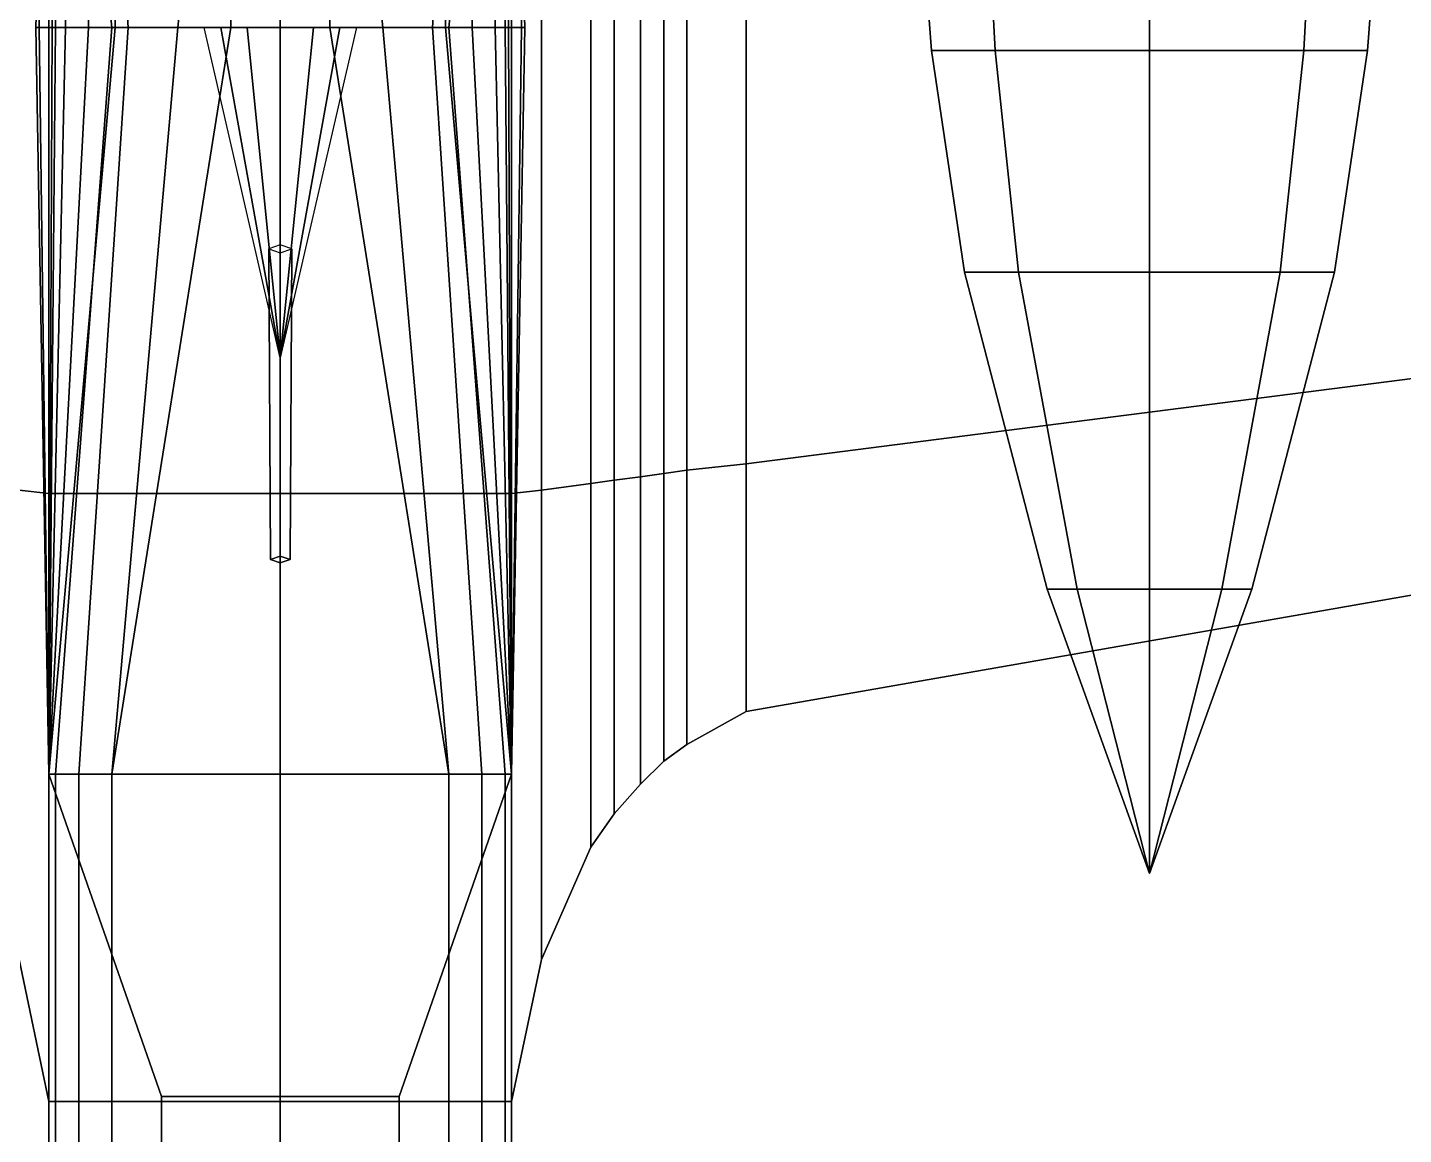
# Model space of a CAD drawing. Header units: millimetres. Extents: x -10.5 to 10.5, y -7.9 to 18.1.
# Drawn here: x -0.765 to 3.399, y -0.42 to 2.93 of the extents above; entities that cross this region are included whole.
import ezdxf

# ---------------------------------------------------------------- set-up
doc = ezdxf.new("R2010")
doc.units = ezdxf.units.MM
doc.layers.add('wing1', color=1, linetype='Continuous')
doc.layers.add('wing2', color=5, linetype='Continuous')

msp = doc.modelspace()

# ---------------------------------------------------------------- linework, layer by layer
for points in [[(-0.7000000000000025, 4.200000000000003, 0.7700000000000005), (-0.7200000000000056, 4.200000000000003, -0.4699999999999998), (-0.7299999999999967, 2.930000000000003, -0.4800000000000004), (-0.7399999999999982, 2.930000000000003, 1.079999999999999)], [(-0.690000000000001, 4.200000000000003, 0.8500000000000005), (-0.7000000000000025, 4.200000000000003, 0.7700000000000005), (-0.7399999999999982, 2.930000000000003, 1.079999999999999), (-0.689999999999994, 2.930000000000003, 1.249999999999999)], [(-0.7200000000000056, 4.200000000000003, -0.4699999999999998), (-0.6800000000000029, 4.200000000000003, -0.6399999999999997), (-0.6799999999999959, 2.930000000000003, -0.6500000000000012), (-0.7299999999999967, 2.930000000000003, -0.4800000000000004)], [(-0.6400000000000038, 4.200000000000003, 1.000000000000001), (-0.690000000000001, 4.200000000000003, 0.8500000000000005), (-0.689999999999994, 2.930000000000003, 1.249999999999999), (-0.5099999999999978, 2.930000000000003, 1.419999999999999)], [(-0.6800000000000029, 4.200000000000003, -0.6399999999999997), (-0.6500000000000018, 4.200000000000003, -0.6999999999999993), (-0.6499999999999948, 2.930000000000003, -0.7100000000000009), (-0.6799999999999959, 2.930000000000003, -0.6500000000000012)], [(-0.6500000000000018, 4.200000000000003, -0.6999999999999993), (-0.5800000000000015, 4.200000000000003, -0.7599999999999998), (-0.5799999999999945, 2.930000000000003, -0.7700000000000014), (-0.6499999999999948, 2.930000000000003, -0.7100000000000009)], [(-0.5400000000000024, 4.200000000000003, 1.13), (-0.6400000000000038, 4.200000000000003, 1.000000000000001), (-0.5099999999999978, 2.930000000000003, 1.419999999999999), (-0.4599999999999971, 2.930000000000003, 1.52)], [(-0.5800000000000015, 4.200000000000003, -0.7599999999999998), (-0.5000000000000032, 4.200000000000003, -0.7899999999999991), (-0.4999999999999962, 2.930000000000003, -0.8000000000000007), (-0.5799999999999945, 2.930000000000003, -0.7700000000000014)], [(-0.1800000000000029, 4.200000000000003, 1.350000000000001), (-0.5400000000000024, 4.200000000000003, 1.13), (-0.4599999999999971, 2.930000000000003, 1.52), (-0.3099999999999985, 2.930000000000003, 1.659999999999999)], [(-0.5000000000000032, 4.200000000000003, -0.7899999999999991), (0.5000000000000039, 4.200000000000003, -0.7899999999999991), (0.5000000000000038, 2.930000000000003, -0.8000000000000007), (-0.4999999999999962, 2.930000000000003, -0.8000000000000007)], [(-0.1300000000000022, 4.200000000000003, 1.37), (-0.1800000000000029, 4.200000000000003, 1.350000000000001), (-0.3099999999999985, 2.930000000000003, 1.659999999999999), (-0.1499999999999983, 2.930000000000003, 1.73)], [(3.920095584947214e-15, 4.200000000000003, 1.37), (-0.1300000000000022, 4.200000000000003, 1.37), (-0.1499999999999983, 2.930000000000003, 1.73), (3.797634949564976e-15, 2.930000000000003, 1.739999999999999)], [(3.797634949564976e-15, 2.930000000000003, 1.739999999999999), (0.1500000000000059, 2.930000000000003, 1.73), (0.1300000000000029, 4.200000000000003, 1.37), (3.920095584947214e-15, 4.200000000000003, 1.37)], [(0.1500000000000059, 2.930000000000003, 1.73), (0.310000000000006, 2.930000000000003, 1.659999999999999), (0.1800000000000037, 4.200000000000003, 1.350000000000001), (0.1300000000000029, 4.200000000000003, 1.37)], [(0.310000000000006, 2.930000000000003, 1.659999999999999), (0.4600000000000046, 2.930000000000003, 1.52), (0.540000000000003, 4.200000000000003, 1.13), (0.1800000000000037, 4.200000000000003, 1.350000000000001)], [(0.4600000000000046, 2.930000000000003, 1.52), (0.5100000000000053, 2.930000000000003, 1.419999999999999), (0.6400000000000045, 4.200000000000003, 1.000000000000001), (0.540000000000003, 4.200000000000003, 1.13)], [(0.5800000000000021, 2.930000000000003, -0.7700000000000014), (0.5000000000000038, 2.930000000000003, -0.8000000000000007), (0.5000000000000039, 4.200000000000003, -0.7899999999999991), (0.5800000000000022, 4.200000000000003, -0.7599999999999998)], [(0.5100000000000053, 2.930000000000003, 1.419999999999999), (0.6900000000000015, 2.930000000000003, 1.249999999999999), (0.6900000000000016, 4.200000000000003, 0.8500000000000005), (0.6400000000000045, 4.200000000000003, 1.000000000000001)], [(0.6500000000000024, 2.930000000000003, -0.7100000000000009), (0.5800000000000021, 2.930000000000003, -0.7700000000000014), (0.5800000000000022, 4.200000000000003, -0.7599999999999998), (0.6500000000000025, 4.200000000000003, -0.6999999999999993)], [(0.6800000000000035, 2.930000000000003, -0.6500000000000012), (0.6500000000000024, 2.930000000000003, -0.7100000000000009), (0.6500000000000025, 4.200000000000003, -0.6999999999999993), (0.6800000000000036, 4.200000000000003, -0.6399999999999997)], [(0.7300000000000042, 2.930000000000003, -0.4800000000000013), (0.6800000000000035, 2.930000000000003, -0.6500000000000012), (0.6800000000000036, 4.200000000000003, -0.6399999999999997), (0.7200000000000063, 4.200000000000003, -0.4699999999999998)], [(0.6900000000000015, 2.930000000000003, 1.249999999999999), (0.7400000000000058, 2.930000000000003, 1.079999999999999), (0.7000000000000032, 4.200000000000003, 0.7700000000000005), (0.6900000000000016, 4.200000000000003, 0.8500000000000005)], [(0.7400000000000058, 2.930000000000003, 1.079999999999999), (0.7300000000000042, 2.930000000000003, -0.4800000000000013), (0.7200000000000063, 4.200000000000003, -0.4699999999999998), (0.7000000000000032, 4.200000000000003, 0.7700000000000005)], [(-0.7399999999999982, 2.930000000000003, 1.079999999999999), (-0.7299999999999967, 2.930000000000003, -0.4800000000000004), (-0.7000000000000027, 0.6700000000000035, -0.7600000000000007), (-0.7000000000000027, 0.6700000000000035, 1.13)], [(-0.689999999999994, 2.930000000000003, 1.249999999999999), (-0.7399999999999982, 2.930000000000003, 1.079999999999999), (-0.7000000000000027, 0.6700000000000035, 1.13)], [(-0.7299999999999967, 2.930000000000003, -0.4800000000000004), (-0.6799999999999959, 2.930000000000003, -0.6500000000000012), (-0.7000000000000027, 0.6700000000000035, -0.7600000000000007)], [(-0.5099999999999978, 2.930000000000003, 1.419999999999999), (-0.689999999999994, 2.930000000000003, 1.249999999999999), (-0.7000000000000027, 0.6700000000000035, 1.13), (-0.6799999999999996, 0.6700000000000035, 1.239999999999999)], [(-0.6799999999999959, 2.930000000000003, -0.6500000000000012), (-0.6499999999999948, 2.930000000000003, -0.7100000000000009), (-0.7000000000000027, 0.6700000000000035, -0.7600000000000007)], [(-0.5799999999999945, 2.930000000000003, -0.7700000000000014), (-0.4999999999999962, 2.930000000000003, -0.8000000000000007), (-0.7000000000000027, 0.6700000000000035, -0.7600000000000007)], [(-0.6499999999999948, 2.930000000000003, -0.7100000000000009), (-0.5799999999999945, 2.930000000000003, -0.7700000000000014), (-0.7000000000000027, 0.6700000000000035, -0.7600000000000007)], [(-0.4999999999999962, 2.930000000000003, -0.8000000000000007), (0.5000000000000038, 2.930000000000003, -0.8000000000000007), (0.700000000000003, 0.6700000000000035, -0.7600000000000007), (-0.7000000000000027, 0.6700000000000035, -0.7600000000000007)], [(-0.4599999999999971, 2.930000000000003, 1.52), (-0.5099999999999978, 2.930000000000003, 1.419999999999999), (-0.6799999999999996, 0.6700000000000035, 1.239999999999999), (-0.6099999999999993, 0.6700000000000035, 1.31)], [(-0.3099999999999985, 2.930000000000003, 1.659999999999999), (-0.4599999999999971, 2.930000000000003, 1.52), (-0.6099999999999993, 0.6700000000000035, 1.31), (-0.5099999999999979, 0.6700000000000035, 1.35)], [(3.797634949564976e-15, 2.930000000000003, 1.739999999999999), (-0.1499999999999983, 2.930000000000003, 1.73), (-0.5099999999999979, 0.6700000000000035, 1.35), (1.224606353822377e-16, 0.6700000000000035, 1.35)], [(-0.1499999999999983, 2.930000000000003, 1.73), (-0.3099999999999985, 2.930000000000003, 1.659999999999999), (-0.5099999999999979, 0.6700000000000035, 1.35)], [(-0.2299999999999966, 2.930000000000003, -0.8000000000000007), (-0.1799999999999959, 2.930000000000003, -0.9200000000000007), (3.691491556878645e-15, 1.930000000000003, -0.7800000000000002), (0, 1.930000000000003, -0.7800000000000002)], [(-0.1799999999999959, 2.930000000000003, -0.9200000000000007), (-0.09999999999999763, 2.930000000000003, -0.990000000000001), (3.677613769070831e-15, 1.930000000000003, -0.7800000000000002), (0, 1.930000000000003, -0.7800000000000002)], [(-0.09999999999999763, 2.930000000000003, -0.990000000000001), (3.797634949564976e-15, 2.930000000000003, -1.010000000000001), (3.675174314182739e-15, 1.930000000000003, -0.7800000000000002), (0, 1.930000000000003, -0.7800000000000002)], [(0, 1.930000000000003, -0.7800000000000002), (3.675174314182739e-15, 1.930000000000003, -0.7800000000000002), (3.797634949564976e-15, 2.930000000000003, -1.010000000000001), (0.1000000000000052, 2.930000000000003, -0.990000000000001)], [(0, 1.930000000000003, -0.7800000000000002), (3.677613769070831e-15, 1.930000000000003, -0.7800000000000002), (0.1000000000000052, 2.930000000000003, -0.990000000000001), (0.1800000000000035, 2.930000000000003, -0.9200000000000007)], [(0, 1.930000000000003, -0.7800000000000002), (3.691491556878645e-15, 1.930000000000003, -0.7800000000000002), (0.1800000000000035, 2.930000000000003, -0.9200000000000007), (0.2300000000000042, 2.930000000000003, -0.8000000000000007)], [(1.224606353822377e-16, 0.6700000000000035, 1.35), (0.5099999999999981, 0.6700000000000035, 1.35), (0.1500000000000059, 2.930000000000003, 1.73), (3.797634949564976e-15, 2.930000000000003, 1.739999999999999)], [(0.5099999999999981, 0.6700000000000035, 1.35), (0.5099999999999981, 0.6700000000000035, 1.35), (0.310000000000006, 2.930000000000003, 1.659999999999999), (0.1500000000000059, 2.930000000000003, 1.73)], [(0.5099999999999981, 0.6700000000000035, 1.35), (0.6099999999999995, 0.6700000000000035, 1.31), (0.4600000000000046, 2.930000000000003, 1.52), (0.310000000000006, 2.930000000000003, 1.659999999999999)], [(0.6099999999999995, 0.6700000000000035, 1.31), (0.6799999999999998, 0.6700000000000035, 1.239999999999999), (0.5100000000000053, 2.930000000000003, 1.419999999999999), (0.4600000000000046, 2.930000000000003, 1.52)], [(0.700000000000003, 0.6700000000000035, -0.7600000000000007), (0.700000000000003, 0.6700000000000035, -0.7600000000000007), (0.5000000000000038, 2.930000000000003, -0.8000000000000007), (0.5800000000000021, 2.930000000000003, -0.7700000000000014)], [(0.6799999999999998, 0.6700000000000035, 1.239999999999999), (0.700000000000003, 0.6700000000000035, 1.13), (0.6900000000000015, 2.930000000000003, 1.249999999999999), (0.5100000000000053, 2.930000000000003, 1.419999999999999)], [(0.700000000000003, 0.6700000000000035, -0.7600000000000007), (0.700000000000003, 0.6700000000000035, -0.7600000000000007), (0.5800000000000021, 2.930000000000003, -0.7700000000000014), (0.6500000000000024, 2.930000000000003, -0.7100000000000009)], [(0.700000000000003, 0.6700000000000035, -0.7600000000000007), (0.700000000000003, 0.6700000000000035, -0.7600000000000007), (0.6500000000000024, 2.930000000000003, -0.7100000000000009), (0.6800000000000035, 2.930000000000003, -0.6500000000000012)], [(0.700000000000003, 0.6700000000000035, -0.7600000000000007), (0.700000000000003, 0.6700000000000035, -0.7600000000000007), (0.6800000000000035, 2.930000000000003, -0.6500000000000012), (0.7300000000000042, 2.930000000000003, -0.4800000000000013)], [(0.700000000000003, 0.6700000000000035, 1.13), (0.700000000000003, 0.6700000000000035, 1.13), (0.7400000000000058, 2.930000000000003, 1.079999999999999), (0.6900000000000015, 2.930000000000003, 1.249999999999999)], [(0.700000000000003, 0.6700000000000035, 1.13), (0.700000000000003, 0.6700000000000035, -0.7600000000000007), (0.7300000000000042, 2.930000000000003, -0.4800000000000013), (0.7400000000000058, 2.930000000000003, 1.079999999999999)], [(-0.03, 1.320307379214091, 1.742020143325667), (-5.510728592200698e-18, 1.330567983513862, 1.770210921949245), (-6.429183357567481e-18, 2.271970705016399, 1.432889241727509), (-0.035, 2.26, 1.4)], [(1.836909530733566e-18, 1.310046774914321, 1.713829364702092), (-0.03, 1.320307379214091, 1.742020143325667), (-0.035, 2.26, 1.4), (2.143061119189161e-18, 2.248029294983601, 1.367110758272494)], [(-5.510728592200698e-18, 1.330567983513862, 1.770210921949245), (0.03, 1.320307379214091, 1.742020143325667), (0.035, 2.26, 1.4), (-6.429183357567481e-18, 2.271970705016399, 1.432889241727509)], [(0.03, 1.320307379214091, 1.742020143325667), (1.836909530733566e-18, 1.310046774914321, 1.713829364702092), (2.143061119189161e-18, 2.248029294983601, 1.367110758272494), (0.035, 2.26, 1.4)], [(0.03, 1.320307379214091, 1.742020143325667), (-6.938893903907228e-18, 1.330567983513862, 1.770210921949245), (-0.03, 1.320307379214091, 1.742020143325667), (1.836909530733566e-18, 1.310046774914321, 1.713829364702092)], [(-0.7000000000000027, 0.6700000000000035, -0.7600000000000007), (0.700000000000003, 0.6700000000000035, -0.7600000000000007), (0.3600000000000028, -0.3053846153846163, -0.6380769230769232), (-0.3600000000000103, -0.3053846153846163, -0.6380769230769232)], [(-0.7000000000000027, 0.6700000000000035, 1.13), (-0.7000000000000027, 0.6700000000000035, -0.7600000000000007), (-0.6999999999999993, -1.409999999999997, -0.5000000000000018), (-0.6999999999999993, -1.409999999999993, 1.049999999999999)], [(-0.6799999999999996, 0.6700000000000035, 1.239999999999999), (-0.7000000000000027, 0.6700000000000035, 1.13), (-0.6999999999999993, -1.409999999999993, 1.049999999999999), (-0.6800000000000033, -1.409999999999993, 1.159999999999998)], [(-0.7000000000000027, 0.6700000000000035, -0.7600000000000007), (-0.3600000000000103, -0.3053846153846163, -0.6380769230769232), (-0.3600000000000101, -1.41, -0.5000000000000009), (-0.6999999999999993, -1.409999999999997, -0.5000000000000018)], [(-0.6099999999999993, 0.6700000000000035, 1.31), (-0.6799999999999996, 0.6700000000000035, 1.239999999999999), (-0.6800000000000033, -1.409999999999993, 1.159999999999998), (-0.6099999999999959, -1.409999999999993, 1.229999999999999)], [(-0.5099999999999979, 0.6700000000000035, 1.35), (-0.6099999999999993, 0.6700000000000035, 1.31), (-0.6099999999999959, -1.409999999999993, 1.229999999999999), (-0.5100000000000016, -1.409999999999997, 1.269999999999999)], [(0.5099999999999981, 0.6700000000000035, 1.35), (-0.5099999999999979, 0.6700000000000035, 1.35), (-0.5100000000000016, -1.409999999999997, 1.269999999999999), (0.5100000000000087, -1.409999999999997, 1.269999999999999)], [(0.3600000000000028, -0.3053846153846163, -0.6380769230769232), (0.700000000000003, 0.6700000000000035, -0.7600000000000007), (0.7000000000000064, -1.409999999999997, -0.5000000000000018), (0.3600000000000028, -1.41, -0.5)], [(0.5100000000000087, -1.409999999999997, 1.269999999999999), (0.610000000000003, -1.409999999999997, 1.229999999999999), (0.6099999999999995, 0.6700000000000035, 1.31), (0.5099999999999981, 0.6700000000000035, 1.35)], [(0.610000000000003, -1.409999999999997, 1.229999999999999), (0.6800000000000104, -1.409999999999997, 1.159999999999998), (0.6799999999999998, 0.6700000000000035, 1.239999999999999), (0.6099999999999995, 0.6700000000000035, 1.31)], [(0.6800000000000104, -1.409999999999997, 1.159999999999998), (0.7000000000000064, -1.409999999999997, 1.049999999999999), (0.700000000000003, 0.6700000000000035, 1.13), (0.6799999999999998, 0.6700000000000035, 1.239999999999999)], [(0.7000000000000064, -1.409999999999997, 1.049999999999999), (0.7000000000000064, -1.409999999999997, -0.5000000000000018), (0.700000000000003, 0.6700000000000035, -0.7600000000000007), (0.700000000000003, 0.6700000000000035, 1.13)], [(0, 0.3300000000000001, 1.33), (0, 0.2400000000000002, 1.33), (0, 0.2400000000000002, 1.59), (0, 0.29, 1.59)], [(0, 0.29, 1.59), (0, 0.2400000000000002, 1.59), (0, 0.2400000000000002, 1.33), (0, 0.3300000000000001, 1.33)], [(0, 0.2400000000000002, 1.55), (0, -6.413036386449184, 2.329184441656209), (0, -6.384963396778918, 2.29710102489019), (0, 0.2400000000000002, 1.529999999999999)], [(0, 0.2400000000000002, 1.529999999999999), (0, -6.384963396778918, 2.29710102489019), (0, -6.413036386449184, 2.329184441656209), (0, 0.2400000000000002, 1.55)], [(-0.3600000000000103, -0.3053846153846163, -0.6380769230769232), (-0.3600000000000101, -0.5199999999999996, -0.9599999999999999), (-0.3600000000000103, -1.01, -0.9599999999999999), (-0.3600000000000103, -1.01, -0.5499999999999998)], [(-0.3600000000000103, -0.3053846153846163, -0.6380769230769232), (0.3600000000000028, -0.3053846153846163, -0.6380769230769232), (0.360000000000003, -0.5199999999999996, -0.9599999999999999), (-0.3600000000000101, -0.5199999999999996, -0.9599999999999999)], [(0.3600000000000028, -1.01, -0.5499999999999998), (0.3600000000000028, -1.01, -0.9599999999999999), (0.360000000000003, -0.5199999999999996, -0.9599999999999999), (0.3600000000000028, -0.3053846153846163, -0.6380769230769232)]]:
    msp.add_3dface(points)
at = {"layer": 'wing1'}
for points in [[(-0.7900000000000027, 4.23, 0.05999999999999783), (-0.7900000000000027, 1.53, 0.05999999999999783), (-0.6999999999999993, 1.52, 0.05999999999999783), (-0.6999999999999993, 4.23, 0.05999999999999783)], [(-0.6999999999999993, 1.52, -0.8200000000000012), (-0.7900000000000027, 1.53, -0.8200000000000012), (-0.7900000000000027, 4.23, -0.8200000000000012), (-0.6999999999999993, 4.23, -0.8200000000000012)], [(-0.6999999999999993, 4.23, 0.05999999999999783), (-0.6999999999999993, 1.52, 0.05999999999999783), (-3.552713678800501e-15, 1.52, 0.05999999999999783), (0, 4.23, 0.05999999999999783)], [(-3.552713678800501e-15, 1.52, -0.8200000000000012), (-0.6999999999999993, 1.52, -0.8200000000000012), (-0.6999999999999993, 4.23, -0.8200000000000012), (0, 4.23, -0.8200000000000012)], [(-0.6999999999999993, 1.52, 0.05999999999999783), (-0.7900000000000027, 1.53, 0.05999999999999783), (-0.7900000000000027, 0.1100000000000012, -0.3799999999999999), (-0.6999999999999993, -0.3200000000000003, -0.3799999999999999)], [(-0.6999999999999993, -0.3200000000000003, -0.3799999999999999), (-0.7900000000000027, 0.1100000000000012, -0.3799999999999999), (-0.7900000000000027, 1.53, -0.8200000000000012), (-0.6999999999999993, 1.52, -0.8200000000000012)], [(-3.552713678800501e-15, 1.52, 0.05999999999999783), (-0.6999999999999993, 1.52, 0.05999999999999783), (-0.6999999999999993, -0.3200000000000003, -0.3799999999999999), (-3.552713678800501e-15, -0.3200000000000003, -0.3799999999999999)], [(-3.552713678800501e-15, -0.3200000000000003, -0.3799999999999999), (-0.6999999999999993, -0.3200000000000003, -0.3799999999999999), (-0.6999999999999993, 1.52, -0.8200000000000012), (-3.552713678800501e-15, 1.52, -0.8200000000000012)]]:
    msp.add_3dface(points, dxfattribs=at)
at = {"layer": 'wing2'}
for points in [[(0, 1.52, -0.8200000000000012), (0.7000000000000028, 1.52, -0.8200000000000012), (0.7000000000000028, 4.23, -0.8200000000000012), (0, 4.23, -0.8200000000000012)], [(0.7000000000000028, 4.23, 0.05999999999999783), (0.7000000000000028, 1.52, 0.05999999999999783), (0, 1.52, 0.05999999999999783), (0, 4.23, 0.05999999999999783)], [(0.7000000000000028, 1.52, -0.8200000000000012), (0.7900000000000063, 1.53, -0.8200000000000012), (0.7900000000000063, 4.23, -0.8200000000000012), (0.7000000000000028, 4.23, -0.8200000000000012)], [(0.7900000000000063, 4.23, 0.05999999999999783), (0.7900000000000063, 1.53, 0.05999999999999783), (0.7000000000000028, 1.52, 0.05999999999999783), (0.7000000000000028, 4.23, 0.05999999999999783)], [(0.7900000000000063, 1.53, -0.8200000000000012), (0.9399999999999977, 1.55, -0.8100000000000032), (0.9399999999999977, 4.220000000000001, -0.8100000000000032), (0.7900000000000063, 4.23, -0.8200000000000012)], [(0.9399999999999977, 4.220000000000001, 0.05999999999999783), (0.9399999999999977, 1.55, 0.05999999999999783), (0.7900000000000063, 1.53, 0.05999999999999783), (0.7900000000000063, 4.23, 0.05999999999999783)], [(0.9399999999999977, 1.55, -0.8100000000000032), (1.010000000000005, 1.56, -0.8000000000000016), (1.010000000000005, 4.210000000000001, -0.8000000000000016), (0.9399999999999977, 4.220000000000001, -0.8100000000000032)], [(1.010000000000005, 4.210000000000001, 0.05999999999999783), (1.010000000000005, 1.56, 0.05999999999999783), (0.9399999999999977, 1.55, 0.05999999999999783), (0.9399999999999977, 4.220000000000001, 0.05999999999999783)], [(1.010000000000005, 1.56, -0.8000000000000016), (1.090000000000003, 1.57, -0.8000000000000016), (1.090000000000003, 4.210000000000001, -0.8000000000000016), (1.010000000000005, 4.210000000000001, -0.8000000000000016)], [(1.090000000000003, 4.210000000000001, 0.05999999999999783), (1.090000000000003, 1.57, 0.05999999999999783), (1.010000000000005, 1.56, 0.05999999999999783), (1.010000000000005, 4.210000000000001, 0.05999999999999783)], [(1.090000000000003, 1.57, -0.8000000000000016), (1.159999999999997, 1.58, -0.79), (1.159999999999997, 4.2, -0.79), (1.090000000000003, 4.210000000000001, -0.8000000000000016)], [(1.159999999999997, 4.2, 0.05999999999999783), (1.159999999999997, 1.58, 0.05999999999999783), (1.090000000000003, 1.57, 0.05999999999999783), (1.090000000000003, 4.210000000000001, 0.05999999999999783)], [(1.159999999999997, 1.58, -0.79), (1.230000000000004, 1.59, -0.780000000000002), (1.230000000000004, 4.2, -0.780000000000002), (1.159999999999997, 4.2, -0.79)], [(1.230000000000004, 4.2, 0.05999999999999783), (1.230000000000004, 1.59, 0.05999999999999783), (1.159999999999997, 1.58, 0.05999999999999783), (1.159999999999997, 4.2, 0.05999999999999783)], [(1.230000000000004, 1.59, -0.780000000000002), (1.409999999999997, 1.61, -0.7700000000000005), (1.409999999999997, 4.19, -0.7700000000000005), (1.230000000000004, 4.2, -0.780000000000002)], [(1.409999999999997, 4.19, 0.05999999999999783), (1.409999999999997, 1.61, 0.05999999999999783), (1.230000000000004, 1.59, 0.05999999999999783), (1.230000000000004, 4.2, 0.05999999999999783)], [(1.409999999999997, 1.61, -0.7700000000000005), (9.530000000000001, 2.65, -0.2099999999999982), (9.530000000000001, 3.9, -0.2099999999999982), (1.409999999999997, 4.19, -0.7700000000000005)], [(9.530000000000001, 3.9, 0.04000000000000181), (9.530000000000001, 2.65, 0.04000000000000181), (1.409999999999997, 1.61, 0.05999999999999783), (1.409999999999997, 4.19, 0.05999999999999783)], [(2.135025253169417, 3.390000000000001, -1.124974746830584), (1.93, 3.390000000000001, -0.6300000000000008), (1.969999999999999, 2.86, -0.6300000000000008), (2.163309524416881, 2.86, -1.096690475583122)], [(1.93, 3.390000000000001, -0.6300000000000008), (2.135025253169417, 3.390000000000001, -0.1350252531694176), (2.163309524416881, 2.86, -0.1633095244168797), (1.969999999999999, 2.86, -0.6300000000000008)], [(2.630000000000003, 3.390000000000001, -1.330000000000001), (2.135025253169417, 3.390000000000001, -1.124974746830584), (2.163309524416881, 2.86, -1.096690475583122), (2.630000000000003, 2.86, -1.290000000000001)], [(2.135025253169417, 3.390000000000001, -0.1350252531694176), (2.630000000000003, 3.390000000000001, 0.0699999999999994), (2.630000000000003, 2.86, 0.02999999999999936), (2.163309524416881, 2.86, -0.1633095244168797)], [(3.124974746830581, 3.390000000000001, -1.124974746830584), (2.630000000000003, 3.390000000000001, -1.330000000000001), (2.630000000000003, 2.86, -1.290000000000001), (3.096690475583124, 2.86, -1.096690475583122)], [(2.630000000000003, 3.390000000000001, 0.0699999999999994), (3.124974746830581, 3.390000000000001, -0.1350252531694176), (3.096690475583124, 2.86, -0.1633095244168797), (2.630000000000003, 2.86, 0.02999999999999936)], [(3.329999999999998, 3.390000000000001, -0.6300000000000008), (3.124974746830581, 3.390000000000001, -1.124974746830584), (3.096690475583124, 2.86, -1.096690475583122), (3.289999999999999, 2.86, -0.6300000000000008)], [(3.124974746830581, 3.390000000000001, -0.1350252531694176), (3.329999999999998, 3.390000000000001, -0.6300000000000008), (3.289999999999999, 2.86, -0.6300000000000008), (3.096690475583124, 2.86, -0.1633095244168797)], [(2.163309524416881, 2.86, -1.096690475583122), (1.969999999999999, 2.86, -0.6300000000000008), (2.07, 2.19, -0.6300000000000008), (2.234020202535532, 2.19, -1.025979797464467)], [(1.969999999999999, 2.86, -0.6300000000000008), (2.163309524416881, 2.86, -0.1633095244168797), (2.234020202535532, 2.19, -0.2340202025355343), (2.07, 2.19, -0.6300000000000008)], [(2.630000000000003, 2.86, -1.290000000000001), (2.163309524416881, 2.86, -1.096690475583122), (2.234020202535532, 2.19, -1.025979797464467), (2.630000000000003, 2.19, -1.190000000000001)], [(2.163309524416881, 2.86, -0.1633095244168797), (2.630000000000003, 2.86, 0.02999999999999936), (2.630000000000003, 2.19, -0.07000000000000028), (2.234020202535532, 2.19, -0.2340202025355343)], [(3.096690475583124, 2.86, -1.096690475583122), (2.630000000000003, 2.86, -1.290000000000001), (2.630000000000003, 2.19, -1.190000000000001), (3.025979797464466, 2.19, -1.025979797464467)], [(2.630000000000003, 2.86, 0.02999999999999936), (3.096690475583124, 2.86, -0.1633095244168797), (3.025979797464466, 2.19, -0.2340202025355343), (2.630000000000003, 2.19, -0.07000000000000028)], [(3.289999999999999, 2.86, -0.6300000000000008), (3.096690475583124, 2.86, -1.096690475583122), (3.025979797464466, 2.19, -1.025979797464467), (3.189999999999998, 2.19, -0.6300000000000008)], [(3.096690475583124, 2.86, -0.1633095244168797), (3.289999999999999, 2.86, -0.6300000000000008), (3.189999999999998, 2.19, -0.6300000000000008), (3.025979797464466, 2.19, -0.2340202025355343)], [(1.409999999999997, 0.8600000000000003, -0.3799999999999999), (9.530000000000001, 2.28, -0.09000000000000077), (9.530000000000001, 2.65, -0.2099999999999982), (1.409999999999997, 1.61, -0.7700000000000005)], [(1.409999999999997, 1.61, 0.05999999999999783), (9.530000000000001, 2.65, 0.04000000000000181), (9.530000000000001, 2.28, -0.09000000000000077), (1.409999999999997, 0.8600000000000003, -0.3799999999999999)], [(2.234020202535532, 2.19, -1.025979797464467), (2.07, 2.19, -0.6300000000000008), (2.32, 1.23, -0.6300000000000008), (2.410796897832171, 1.23, -0.8492031021678307)], [(2.07, 2.19, -0.6300000000000008), (2.234020202535532, 2.19, -0.2340202025355343), (2.410796897832171, 1.23, -0.4107968978321708), (2.32, 1.23, -0.6300000000000008)], [(2.630000000000003, 2.19, -1.19), (2.234020202535532, 2.19, -1.025979797464467), (2.410796897832171, 1.23, -0.8492031021678307), (2.630000000000003, 1.23, -0.9400000000000003)], [(2.234020202535532, 2.19, -0.2340202025355343), (2.630000000000003, 2.19, -0.07000000000000117), (2.630000000000003, 1.23, -0.3200000000000012), (2.410796897832171, 1.23, -0.4107968978321708)], [(3.025979797464466, 2.19, -1.025979797464467), (2.630000000000003, 2.19, -1.19), (2.630000000000003, 1.23, -0.9400000000000003), (2.849203102167827, 1.23, -0.8492031021678307)], [(2.630000000000003, 2.19, -0.07000000000000117), (3.025979797464466, 2.19, -0.2340202025355343), (2.849203102167827, 1.23, -0.4107968978321708), (2.630000000000003, 1.23, -0.3200000000000012)], [(3.189999999999998, 2.19, -0.6300000000000008), (3.025979797464466, 2.19, -1.025979797464467), (2.849203102167827, 1.23, -0.8492031021678307), (2.939999999999998, 1.23, -0.6300000000000008)], [(3.025979797464466, 2.19, -0.2340202025355343), (3.189999999999998, 2.19, -0.6300000000000008), (2.939999999999998, 1.23, -0.6300000000000008), (2.849203102167827, 1.23, -0.4107968978321708)], [(1.159999999999997, 1.58, 0.05999999999999783), (1.230000000000004, 1.59, 0.05999999999999783), (1.230000000000004, 0.7599999999999998, -0.3799999999999999), (1.159999999999997, 0.7100000000000009, -0.3799999999999999)], [(1.159999999999997, 0.7100000000000009, -0.3799999999999999), (1.230000000000004, 0.7599999999999998, -0.3799999999999999), (1.230000000000004, 1.59, -0.780000000000002), (1.159999999999997, 1.58, -0.79)], [(1.230000000000004, 1.59, 0.05999999999999783), (1.409999999999997, 1.61, 0.05999999999999783), (1.409999999999997, 0.8600000000000003, -0.3799999999999999), (1.230000000000004, 0.7599999999999998, -0.3799999999999999)], [(1.230000000000004, 0.7599999999999998, -0.3799999999999999), (1.409999999999997, 0.8600000000000003, -0.3799999999999999), (1.409999999999997, 1.61, -0.7700000000000005), (1.230000000000004, 1.59, -0.780000000000002)], [(0.7900000000000063, 0.1100000000000012, -0.3799999999999999), (0.9399999999999977, 0.4500000000000011, -0.3799999999999999), (0.9399999999999977, 1.55, -0.8100000000000032), (0.7900000000000063, 1.53, -0.8200000000000012)], [(0.7900000000000063, 1.53, 0.05999999999999783), (0.9399999999999977, 1.55, 0.05999999999999783), (0.9399999999999977, 0.4500000000000011, -0.3799999999999999), (0.7900000000000063, 0.1100000000000012, -0.3799999999999999)], [(0.9399999999999977, 1.55, 0.05999999999999783), (1.010000000000005, 1.56, 0.05999999999999783), (1.010000000000005, 0.5500000000000007, -0.3799999999999999), (0.9399999999999977, 0.4500000000000011, -0.3799999999999999)], [(0.9399999999999977, 0.4500000000000011, -0.3799999999999999), (1.010000000000005, 0.5500000000000007, -0.3799999999999999), (1.010000000000005, 1.56, -0.8000000000000016), (0.9399999999999977, 1.55, -0.8100000000000032)], [(1.010000000000005, 1.56, 0.05999999999999783), (1.090000000000003, 1.57, 0.05999999999999783), (1.090000000000003, 0.6400000000000006, -0.3799999999999999), (1.010000000000005, 0.5500000000000007, -0.3799999999999999)], [(1.010000000000005, 0.5500000000000007, -0.3799999999999999), (1.090000000000003, 0.6400000000000006, -0.3799999999999999), (1.090000000000003, 1.57, -0.8000000000000016), (1.010000000000005, 1.56, -0.8000000000000016)], [(1.090000000000003, 1.57, 0.05999999999999783), (1.159999999999997, 1.58, 0.05999999999999783), (1.159999999999997, 0.7100000000000009, -0.3799999999999999), (1.090000000000003, 0.6400000000000006, -0.3799999999999999)], [(1.090000000000003, 0.6400000000000006, -0.3799999999999999), (1.159999999999997, 0.7100000000000009, -0.3799999999999999), (1.159999999999997, 1.58, -0.79), (1.090000000000003, 1.57, -0.8000000000000016)], [(0, -0.3200000000000003, -0.3799999999999999), (0.7000000000000028, -0.3200000000000003, -0.3799999999999999), (0.7000000000000028, 1.52, -0.8200000000000012), (0, 1.52, -0.8200000000000012)], [(0, 1.52, 0.05999999999999783), (0.7000000000000028, 1.52, 0.05999999999999783), (0.7000000000000028, -0.3200000000000003, -0.3799999999999999), (0, -0.3200000000000003, -0.3799999999999999)], [(0.7000000000000028, -0.3200000000000003, -0.3799999999999999), (0.7900000000000063, 0.1100000000000012, -0.3799999999999999), (0.7900000000000063, 1.53, -0.8200000000000012), (0.7000000000000028, 1.52, -0.8200000000000012)], [(0.7000000000000028, 1.52, 0.05999999999999783), (0.7900000000000063, 1.53, 0.05999999999999783), (0.7900000000000063, 0.1100000000000012, -0.3799999999999999), (0.7000000000000028, -0.3200000000000003, -0.3799999999999999)], [(2.410796897832171, 1.23, -0.8492031021678307), (2.32, 1.23, -0.6300000000000008), (2.630000000000003, 0.3700000000000001, -0.6300000000000008)], [(2.32, 1.23, -0.6300000000000008), (2.410796897832171, 1.23, -0.4107968978321708), (2.630000000000003, 0.3700000000000001, -0.6300000000000008)], [(2.630000000000003, 1.23, -0.9400000000000003), (2.410796897832171, 1.23, -0.8492031021678307), (2.630000000000003, 0.3700000000000001, -0.6300000000000008)], [(2.410796897832171, 1.23, -0.4107968978321708), (2.630000000000003, 1.23, -0.3200000000000012), (2.630000000000003, 0.3700000000000001, -0.6300000000000008)], [(2.939999999999998, 1.23, -0.6300000000000008), (2.849203102167827, 1.23, -0.8492031021678307), (2.630000000000003, 0.3700000000000001, -0.6300000000000008)], [(2.849203102167827, 1.23, -0.8492031021678307), (2.630000000000003, 1.23, -0.9400000000000003), (2.630000000000003, 0.3700000000000001, -0.6300000000000008)], [(2.630000000000003, 1.23, -0.3200000000000012), (2.849203102167827, 1.23, -0.4107968978321708), (2.630000000000003, 0.3700000000000001, -0.6300000000000008)], [(2.849203102167827, 1.23, -0.4107968978321708), (2.939999999999998, 1.23, -0.6300000000000008), (2.630000000000003, 0.3700000000000001, -0.6300000000000008)]]:
    msp.add_3dface(points, dxfattribs=at)

doc.saveas('drawing.dxf')
